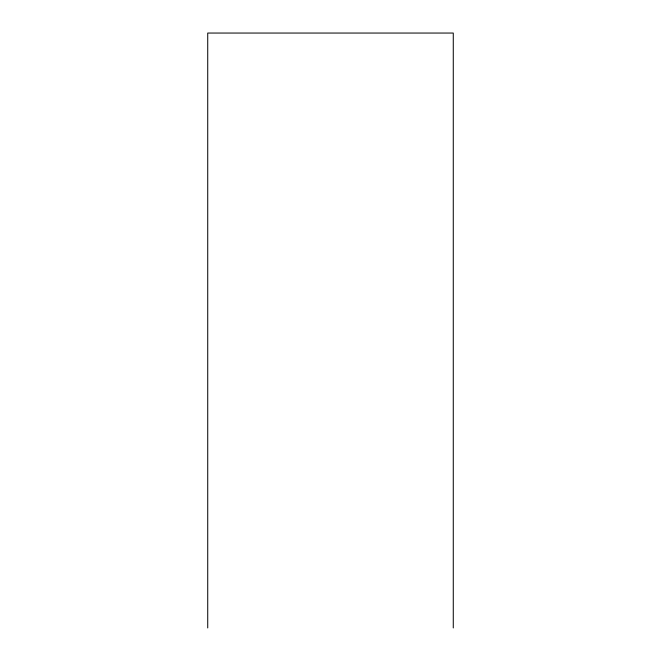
<?xml version="1.0" encoding="UTF-8"?>
<svg xmlns="http://www.w3.org/2000/svg" width="661" height="661" viewBox="0 0 661 661"><rect width="100%" height="100%" fill="white"/><g stroke="black" fill="none" stroke-linecap="round" stroke-linejoin="round"><path stroke-width="0.99" d="M453.272 627.95L453.272 33.05L207.728 33.05L207.728 627.95"/></g></svg>
